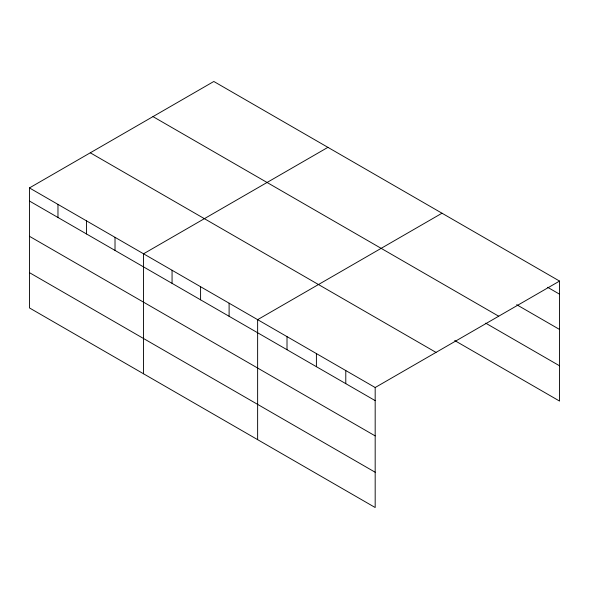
<?xml version="1.0" encoding="UTF-8"?>
<svg xmlns="http://www.w3.org/2000/svg" width="589" height="589" viewBox="0 0 589 589"><rect width="100%" height="100%" fill="white"/><g stroke="black" fill="none" stroke-linecap="round" stroke-linejoin="round"><path stroke-width="0.88" d="M375.178 435.904L375.178 387.525L29.45 187.928L29.45 307.922L375.178 507.519L375.178 435.904L29.45 236.299M454.708 340.545L559.55 401.072L559.55 281.078L213.822 81.481L29.45 187.928M327.911 147.346L143.539 253.793L143.539 373.787M442 213.218L257.629 319.665L257.629 439.659M375.178 387.525L559.55 281.078M547.637 287.299L559.55 294.176M516.663 304.69L559.55 329.457M152.978 116.607L498.706 316.212M485.689 323.155L559.55 365.798M90.294 152.801L436.022 352.399M29.45 201.026L375.178 400.623M29.45 272.641L375.178 472.245M345.787 370.562L345.787 383.66M316.403 353.599L316.403 366.697M287.012 336.628L287.012 349.726M229.106 303.195L229.106 316.293M200.584 286.733L200.584 299.823M172.062 270.263L172.062 283.361M115.017 237.33L115.017 250.428M86.495 220.86L86.495 233.958M57.972 204.39L57.972 217.488"/></g></svg>
